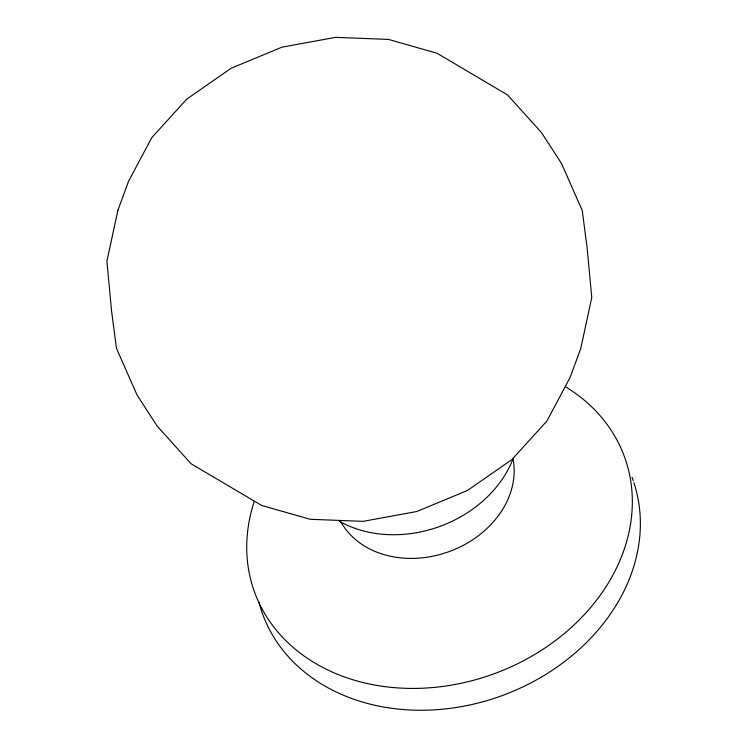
<?xml version="1.0" encoding="UTF-8"?>
<svg xmlns="http://www.w3.org/2000/svg" width="747" height="747" viewBox="0 0 747 747"><rect width="100%" height="100%" fill="white"/><g stroke="black" fill="none" stroke-linecap="round" stroke-linejoin="round"><path stroke-width="1.12" d="M633.942 482.777A196.947 158.924 -20.2 0 1 492.198 698.996A196.947 158.924 -20.2 0 1 258.929 602.157M632.018 477.314A196.947 158.924 -20.2 0 1 633.204 480.582M565.404 386.685A196.947 158.924 -20.2 0 1 602.073 592.642A196.947 158.924 -20.2 0 1 360.119 681.796A196.947 158.924 -20.2 0 1 254.288 501.312M512.974 458.658A92.395 74.56 -20.2 0 1 448.527 551.818A92.395 74.56 -20.2 0 1 340.165 520.547M513.581 457.481A112.536 90.807 -20.2 0 1 339.213 521.182M117.914 210.224L106.905 261.207L111.555 311.041L116.448 348.27L137.131 395.172L157.187 426.107L191.129 463.784L261.665 505.458L310.21 519.286L363.107 521.35L416.761 511.518L467.51 490.462L511.891 459.601L546.888 421.056L570.11 377.44L580.755 348.475L591.764 297.502L587.114 247.659L582.221 210.43L561.539 163.537L541.482 132.602L507.54 94.925L437.004 53.242L388.459 39.414L335.562 37.35L281.908 47.182L231.159 68.248L186.778 99.099L151.781 137.653L128.559 181.26L117.914 210.224"/></g></svg>
